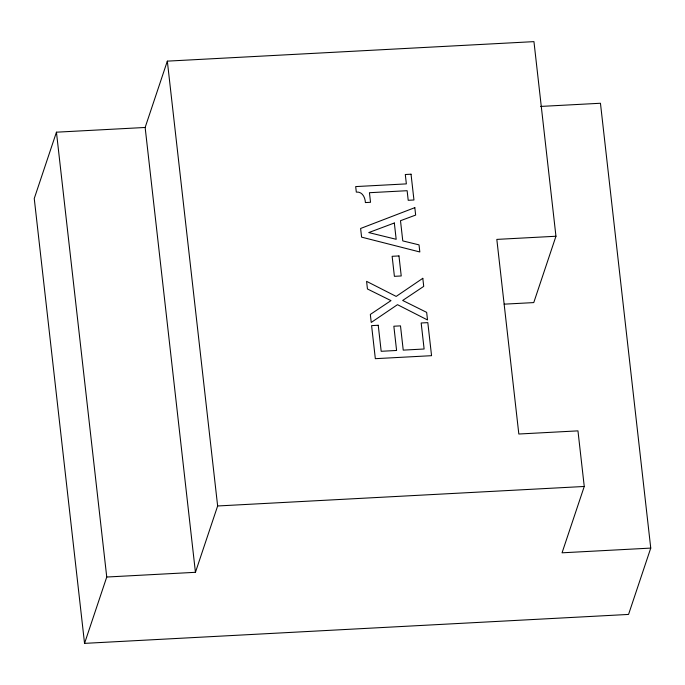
<?xml version="1.0" encoding="UTF-8"?>
<svg xmlns="http://www.w3.org/2000/svg" width="685" height="685" viewBox="0 0 685 685"><rect width="100%" height="100%" fill="white"/><g stroke="black" fill="none" stroke-linecap="round" stroke-linejoin="round"><path stroke-width="1.03" d="M504.194 304.157L533.761 302.59L555.955 236.248L533.949 41.631L167.337 61.136L145.143 127.47L56.444 132.188L34.25 198.53L84.546 643.369L628.556 614.428L650.75 548.094L600.454 103.255L540.611 106.432M84.546 643.369L106.749 577.027L56.444 132.188M106.749 577.027L195.439 572.309L217.642 505.975L167.337 61.136M555.955 236.248L496.822 239.399L518.828 434.016L577.96 430.865L584.254 486.47L562.051 552.812L650.75 548.094M217.642 505.975L584.254 486.47M145.143 127.47L195.439 572.309M422.808 278.315L396.178 296.417L366.586 281.338L367.451 288.976L390.989 300.621L370.328 314.432L371.236 322.455L397.488 304.671L427.517 319.964L426.661 312.369L402.677 300.458L423.724 286.373L422.808 278.315M414.819 207.658L360.61 228.473L361.594 237.138L419.828 251.969L419.023 244.87L402.78 240.906L400.494 220.707L415.658 215.073L414.819 207.658M394.329 223.002L368.753 232.575L396.178 239.296L394.329 223.002M411.034 174.204L405.297 174.512L406.359 183.888L355.686 186.585L356.311 192.083C362.374 191.457 365.156 197.451 365.396 202.572L370.525 202.298L369.446 192.708L407.13 190.704L408.209 200.294L413.954 199.986L411.034 174.204M398.97 255.933L392.137 256.301L394.397 276.329L401.23 275.961L398.97 255.933M378.24 325.264L371.595 325.623L375.337 358.675L431.559 355.686L427.817 322.626L421.172 322.986L424.118 349.007L403.234 350.121L400.494 325.872L393.849 326.223L396.589 350.472L381.185 351.294L378.24 325.264"/></g></svg>
